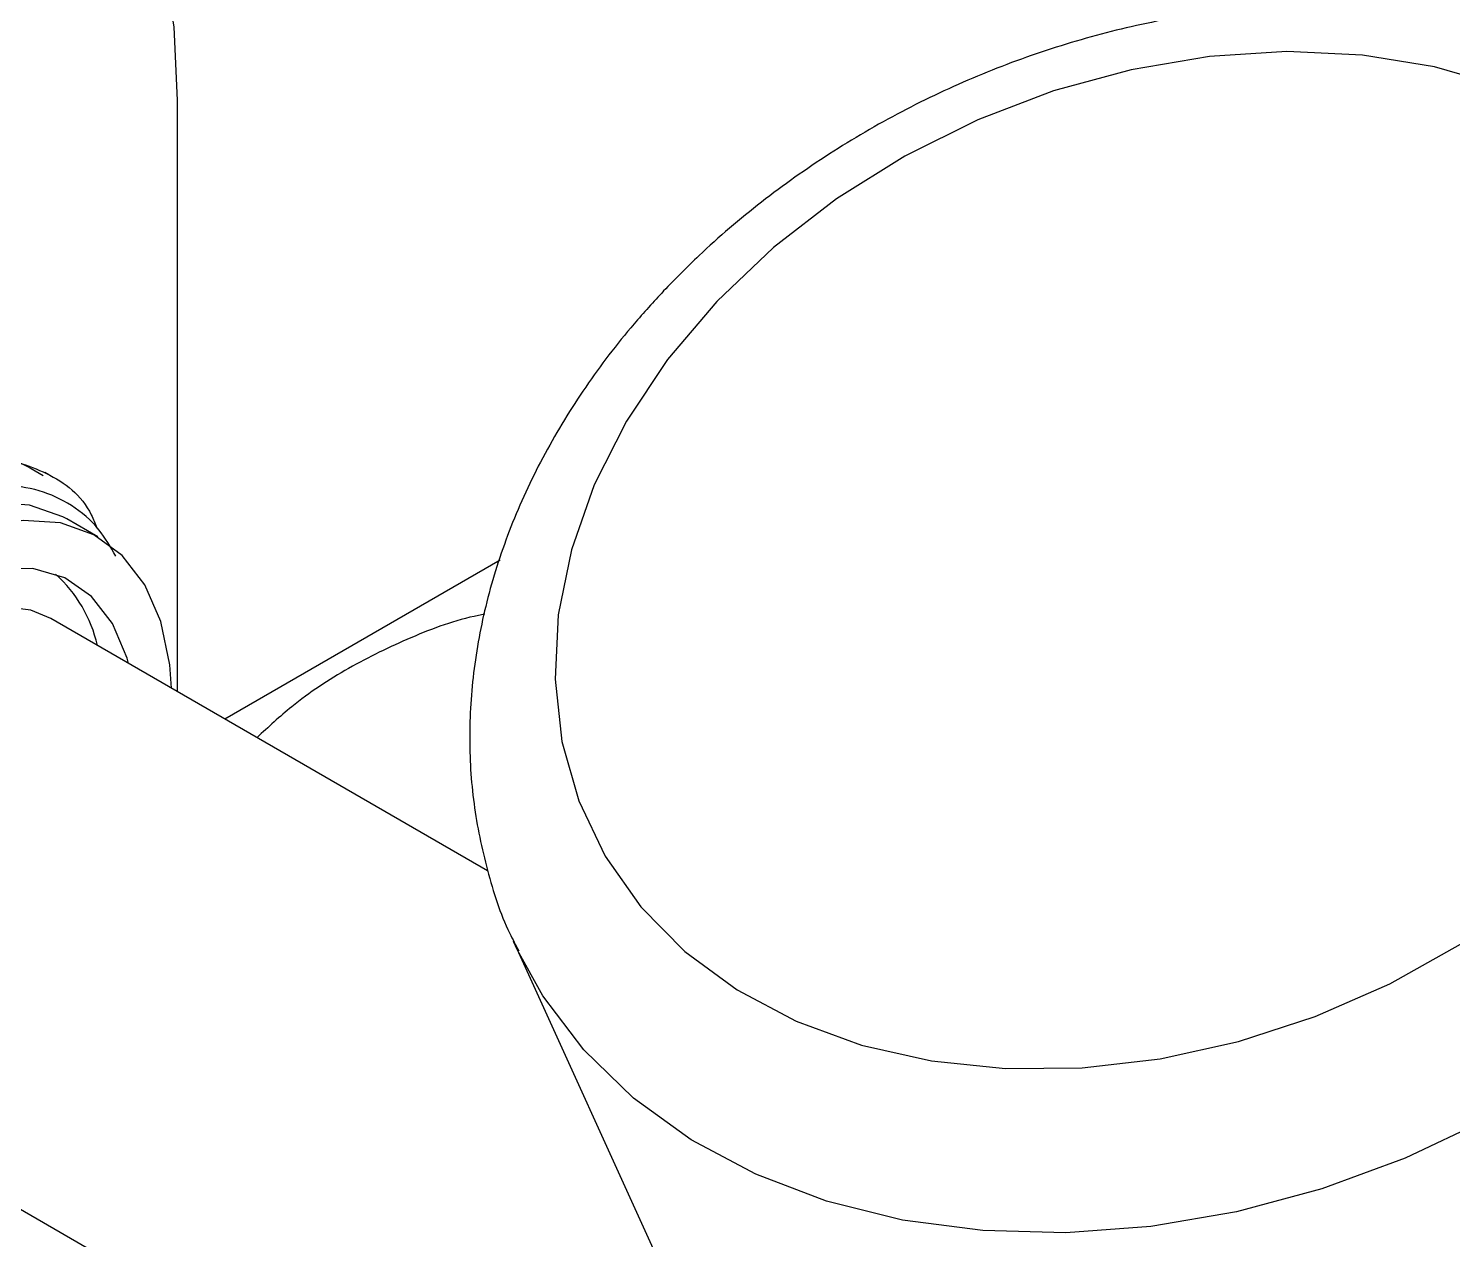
# Model space of a CAD drawing. Extents: x 75 to 2075, y 25 to 1460.
# Drawn here: x 1585.6 to 1655.1, y 1079.9 to 1139 of the extents above; entities that cross this region are included whole.
import ezdxf

# ---------------------------------------------------------------- set-up
doc = ezdxf.new("R2010")
doc.units = 0
doc.header["$LTSCALE"] = 5
doc.linetypes.add('SLD-KATı', pattern=[0])
doc.layers.get('0').update_dxf_attribs({"linetype": 'CONTINUOUS'})

msp = doc.modelspace()

# ---------------------------------------------------------------- linework, layer by layer
at = {"color": 7, "linetype": 'SLD-KATı'}
for p, q in [((1592.852, 1106.593), (1592.852, 1135.484)), ((1586.564, 1117.184), (1586.364, 1117.299)), ((1588.953, 1114.155), (1587.438, 1115.03)), ((1608.593, 1113.017), (1595.159, 1105.261)), ((1607.986, 1097.856), (1586.654, 1110.171)), ((1609.241, 1094.398), (1621.277, 1067.963)), ((1609.439, 1093.977), (1609.241, 1094.398)), ((1573.797, 1087.901), (1611.49, 1066.142))]:
    msp.add_line(p, q, dxfattribs=at)
at = {"color": 7, "linetype": 'SLD-KATı', "flags": 128}
for points in [[(1592.852, 1135.484), (1592.675, 1139.038), (1592.143, 1142.342), (1591.265, 1145.355), (1590.051, 1148.038), (1588.517, 1150.358), (1586.682, 1152.286), (1584.568, 1153.797), (1582.203, 1154.872), (1579.616, 1155.498), (1576.84, 1155.667), (1573.91, 1155.377), (1570.862, 1154.632), (1567.735, 1153.44), (1564.568, 1151.817)], [(1619.175, 1125.647), (1616.77, 1122.809), (1614.764, 1119.809), (1613.189, 1116.698), (1612.073, 1113.526), (1611.433, 1110.346), (1611.279, 1107.209), (1611.615, 1104.168), (1612.434, 1101.271), (1613.724, 1098.568), (1615.462, 1096.101), (1617.621, 1093.912), (1620.165, 1092.037), (1623.052, 1090.506), (1626.235, 1089.345), (1629.662, 1088.572), (1633.276, 1088.2), (1637.018, 1088.235), (1640.826, 1088.678), (1644.639, 1089.52), (1648.393, 1090.747), (1652.026, 1092.34), (1655.48, 1094.273), (1658.697, 1096.513), (1661.625, 1099.023), (1664.215, 1101.764), (1666.425, 1104.689), (1668.219, 1107.751), (1669.567, 1110.899), (1670.447, 1114.081), (1670.844, 1117.246), (1670.753, 1120.342), (1670.175, 1123.317), (1669.118, 1126.122), (1667.601, 1128.713), (1665.648, 1131.045), (1663.292, 1133.081), (1660.571, 1134.788), (1657.529, 1136.137), (1654.218, 1137.106), (1650.69, 1137.68), (1647.005, 1137.848), (1643.222, 1137.609), (1639.403, 1136.965), (1635.612, 1135.929), (1631.911, 1134.515), (1628.36, 1132.749), (1625.018, 1130.659), (1621.939, 1128.278), (1619.175, 1125.647)], [(1587.438, 1115.03), (1587.252, 1115.133), (1585.623, 1115.711), (1583.795, 1115.835), (1581.821, 1115.501), (1579.757, 1114.718), (1577.663, 1113.51), (1575.6, 1111.91), (1573.626, 1109.965), (1571.798, 1107.73), (1570.169, 1105.271), (1568.786, 1102.658), (1567.688, 1099.965), (1566.907, 1097.271), (1566.466, 1094.653), (1566.377, 1092.186), (1566.643, 1089.942), (1567.256, 1087.984), (1568.199, 1086.369), (1569.444, 1085.144), (1569.982, 1084.792)], [(1592.558, 1106.762), (1592.47, 1107.915), (1592.028, 1110.024), (1591.248, 1111.817), (1590.15, 1113.242), (1588.767, 1114.258), (1587.138, 1114.837), (1585.31, 1114.96), (1583.336, 1114.626), (1581.272, 1113.844), (1579.179, 1112.635), (1577.115, 1111.035), (1575.141, 1109.09), (1573.313, 1106.856), (1571.684, 1104.396), (1570.301, 1101.783), (1569.203, 1099.091), (1568.423, 1096.396), (1567.981, 1093.778), (1567.893, 1091.312), (1568.159, 1089.067), (1568.772, 1087.109), (1569.714, 1085.494), (1570.959, 1084.269), (1572.471, 1083.469), (1574.205, 1083.116), (1576.113, 1083.222), (1578.139, 1083.782), (1579.702, 1084.492)], [(1590.447, 1107.981), (1590.379, 1108.233), (1589.675, 1109.925), (1588.649, 1111.245), (1587.337, 1112.15), (1585.783, 1112.608), (1584.039, 1112.604), (1582.165, 1112.138), (1580.226, 1111.226), (1578.286, 1109.899), (1576.412, 1108.201), (1574.668, 1106.192), (1573.114, 1103.939), (1571.802, 1101.519), (1570.776, 1099.015), (1570.072, 1096.511), (1569.715, 1094.093), (1569.715, 1091.844), (1570.072, 1089.839), (1570.776, 1088.148), (1571.802, 1086.827), (1573.114, 1085.922), (1574.668, 1085.464), (1576.412, 1085.468), (1577.591, 1085.711)], [(1586.654, 1110.171), (1585.69, 1110.581), (1584.116, 1110.771), (1582.382, 1110.48), (1580.56, 1109.721), (1578.724, 1108.524), (1576.95, 1106.939), (1575.31, 1105.03), (1573.871, 1102.876), (1572.692, 1100.565), (1571.822, 1098.191), (1571.296, 1095.852), (1571.135, 1093.643), (1571.346, 1091.655), (1571.921, 1089.969), (1572.836, 1088.654), (1573.797, 1087.901)]]:
    msp.add_lwpolyline(points, dxfattribs=at)
at = {"color": 8, "linetype": 'SLD-KATı', "flags": 128}
msp.add_lwpolyline([(1676.072, 1124.645), (1676.714, 1123.026), (1677.557, 1119.834), (1677.91, 1116.5), (1677.767, 1113.068), (1677.13, 1109.587), (1676.01, 1106.107), (1674.42, 1102.676), (1672.385, 1099.341), (1669.931, 1096.151), (1667.094, 1093.15), (1663.914, 1090.379), (1660.435, 1087.878), (1656.705, 1085.682), (1652.778, 1083.822), (1648.709, 1082.323), (1644.554, 1081.208), (1640.372, 1080.491), (1636.221, 1080.182), (1632.161, 1080.286), (1628.247, 1080.802), (1624.535, 1081.722), (1621.077, 1083.034), (1617.921, 1084.718), (1615.112, 1086.751), (1612.69, 1089.106), (1610.687, 1091.747), (1609.439, 1093.977)], dxfattribs=at)
at = {"color": 7, "linetype": 'SLD-KATı'}
msp.add_arc((1582.463, 1107.403), 6.63, 12.6614, 48.07312, dxfattribs=at)
for points, knots in [([(1676.052, 1124.615), (1675.664, 1125.44), (1674.814, 1127.245), (1673.023, 1129.773), (1670.81, 1132.204), (1668.248, 1134.349), (1665.377, 1136.192), (1662.223, 1137.71), (1658.822, 1138.883), (1655.215, 1139.695), (1651.444, 1140.134), (1647.56, 1140.194), (1643.611, 1139.875), (1639.649, 1139.18), (1635.723, 1138.12), (1631.881, 1136.708), (1628.169, 1134.96), (1624.632, 1132.899), (1621.317, 1130.544), (1618.639, 1128.269), (1617.144, 1126.743), (1616.575, 1126.161)], [0, 0, 0, 0, 0.0440379, 0.09627, 0.1485488, 0.201074, 0.253994, 0.3073855, 0.3612504, 0.41553, 0.4701316, 0.524956, 0.579918, 0.6349571, 0.6900326, 0.745134, 0.8002656, 0.8554381, 0.9106607, 0.9659434, 1, 1, 1, 1]), ([(1616.575, 1126.161), (1616.087, 1125.629), (1614.713, 1124.127), (1612.715, 1121.496), (1610.722, 1118.249), (1609.139, 1114.876), (1607.985, 1111.428), (1607.28, 1107.953), (1607.035, 1104.502), (1607.239, 1101.121), (1607.922, 1097.875), (1608.688, 1095.47), (1609.353, 1094.229), (1609.504, 1093.948)], [0, 0, 0, 0, 0.0567707, 0.1601905, 0.263692, 0.3669894, 0.4698634, 0.5720646, 0.673367, 0.7736349, 0.8728778, 0.9712676, 1, 1, 1, 1]), ([(1567.379, 1084.75), (1566.8, 1085.334), (1565.637, 1086.506), (1564.578, 1089.102), (1564.041, 1092.458), (1564.309, 1096.671), (1565.603, 1101.533), (1567.813, 1106.332), (1570.752, 1110.702), (1574.182, 1114.299), (1577.861, 1116.87), (1581.45, 1118.163), (1584.389, 1118.296), (1585.763, 1117.467), (1586.284, 1117.153)], [0, 0, 0, 0, 0.070628, 0.141864, 0.212068, 0.302604, 0.395034, 0.485928, 0.576953, 0.66937, 0.759819, 0.851348, 0.943637, 1, 1, 1, 1]), ([(1564.423, 1094.526), (1564.643, 1096.127), (1565.078, 1099.299), (1566.993, 1104.232), (1569.637, 1108.817), (1572.894, 1112.783), (1576.5, 1115.81), (1580.171, 1117.672), (1583.63, 1118.259), (1586.517, 1117.404), (1588.327, 1116.093), (1588.819, 1114.808), (1588.903, 1114.589)], [0, 0, 0, 0, 0.111266, 0.220333, 0.327287, 0.436702, 0.545318, 0.652528, 0.762113, 0.870149, 0.977854, 1, 1, 1, 1]), ([(1589.831, 1113.215), (1589.573, 1113.663), (1588.99, 1114.671), (1587.718, 1115.744), (1586.12, 1116.488), (1584.31, 1116.741), (1582.323, 1116.522), (1580.251, 1115.842), (1578.108, 1114.709), (1576.001, 1113.175), (1573.953, 1111.255), (1572.062, 1109.045), (1570.344, 1106.567), (1568.875, 1103.938), (1567.683, 1101.181), (1566.852, 1098.596), (1566.544, 1096.969), (1566.41, 1096.257)], [0, 0, 0, 0, 0.056156, 0.126353, 0.194574, 0.26481, 0.332441, 0.402039, 0.469585, 0.53911, 0.606286, 0.675429, 0.742303, 0.81112, 0.877839, 0.946525, 1, 1, 1, 1]), ([(1607.848, 1110.378), (1607.744, 1110.359), (1606.501, 1110.136), (1604.241, 1109.285), (1601.178, 1107.807), (1598.653, 1106.147), (1597.281, 1104.872), (1596.726, 1104.356)], [0, 0, 0, 0, 0.024754, 0.296013, 0.561134, 0.822523, 1, 1, 1, 1]), ([(1592.359, 1056.404), (1591.991, 1056.697), (1590.876, 1057.585), (1588.816, 1059.162), (1586.108, 1061.169), (1583.211, 1063.254), (1580.145, 1065.41), (1576.932, 1067.621), (1573.602, 1069.87), (1570.19, 1072.132), (1566.73, 1074.384), (1563.263, 1076.602), (1559.826, 1078.76), (1556.456, 1080.836), (1553.192, 1082.805), (1550.823, 1084.202), (1549.551, 1084.938), (1549.278, 1085.096)], [0, 0, 0, 0, 0.038139, 0.115645, 0.190579, 0.263913, 0.336368, 0.408304, 0.479921, 0.551351, 0.622686, 0.694001, 0.765349, 0.836798, 0.908434, 0.980372, 1, 1, 1, 1])]:
    msp.add_open_spline(points, degree=3, knots=knots, dxfattribs=at)

doc.saveas('drawing.dxf')
